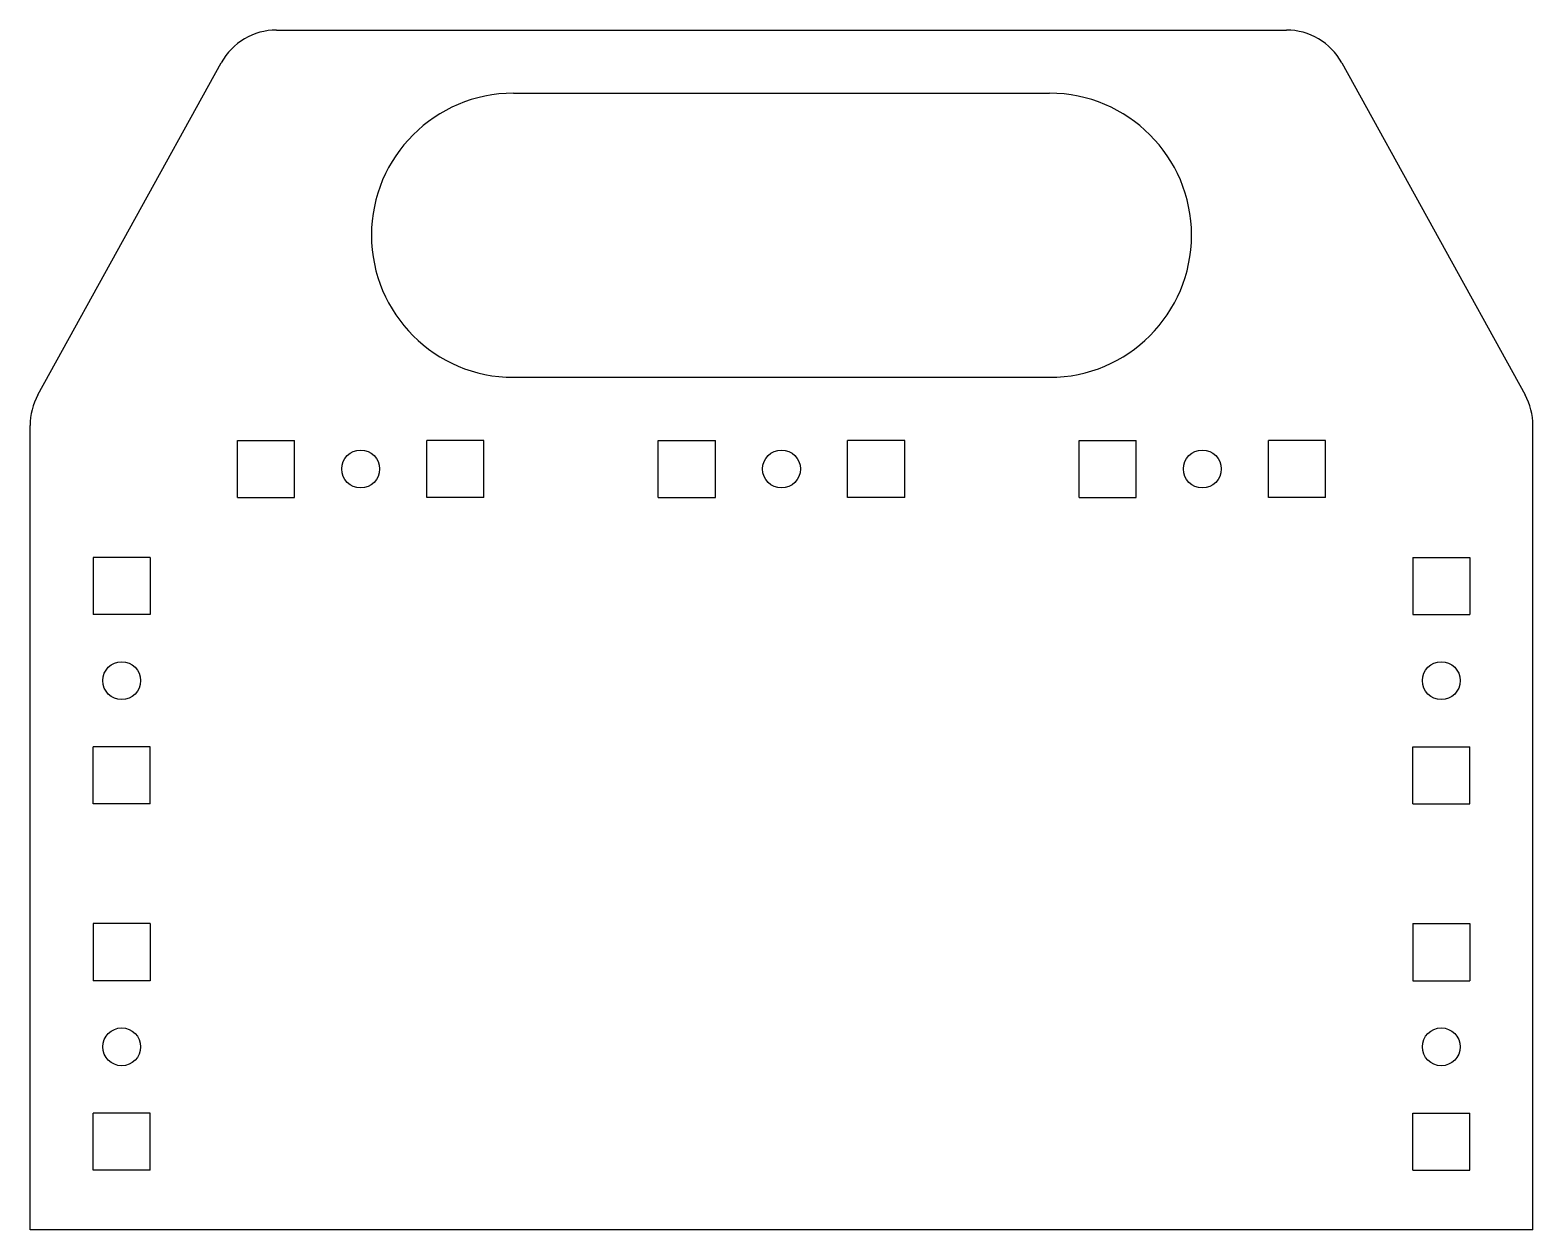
# Model space of a CAD drawing. Header units: millimetres. Extents: x -119 to 119, y 0 to 190.
import ezdxf

# ---------------------------------------------------------------- set-up
doc = ezdxf.new("R2010")
doc.units = ezdxf.units.MM

msp = doc.modelspace()

# ---------------------------------------------------------------- linework, layer by layer
at = {"color": 7, "linetype": 'Continuous', "lineweight": 25}
for p, q in [((-80, 190.05), (80, 190.05)), ((-117.8, 132.26), (-88.75, 184.88)), ((88.75, 184.88), (117.8, 132.26)), ((-42.46, 180.05), (42.46, 180.05)), ((-42.46, 135.05), (42.46, 135.05)), ((-119.05, 0), (-119.05, 127.42)), ((119.05, 0), (119.05, 127.42)), ((-86.19, 116), (-86.19, 125.05)), ((-86.19, 125.05), (-77.14, 125.05)), ((-77.14, 116), (-77.14, 125.05)), ((-56.19, 116), (-56.19, 125.05)), ((-47.14, 125.05), (-56.19, 125.05)), ((-47.14, 116), (-47.14, 125.05)), ((-19.52, 116), (-19.52, 125.05)), ((-19.52, 125.05), (-10.47, 125.05)), ((-10.47, 116), (-10.47, 125.05)), ((10.47, 116), (10.47, 125.05)), ((19.52, 125.05), (10.47, 125.05)), ((19.52, 116), (19.52, 125.05)), ((47.14, 116), (47.14, 125.05)), ((47.14, 125.05), (56.19, 125.05)), ((56.19, 116), (56.19, 125.05)), ((77.14, 116), (77.14, 125.05)), ((86.19, 125.05), (77.14, 125.05)), ((86.19, 116), (86.19, 125.05)), ((-86.19, 116), (-77.14, 116)), ((-47.14, 116), (-56.19, 116)), ((-19.52, 116), (-10.47, 116)), ((19.52, 116), (10.47, 116)), ((47.14, 116), (56.19, 116)), ((86.19, 116), (77.14, 116)), ((-100, 106.53), (-109.05, 106.53)), ((-109.05, 106.53), (-109.05, 97.47)), ((-100, 106.53), (-100, 97.47)), ((100, 106.53), (100, 97.47)), ((100, 106.53), (109.05, 106.53)), ((109.05, 106.53), (109.05, 97.47)), ((-100, 97.47), (-109.05, 97.47)), ((100, 97.47), (109.05, 97.47)), ((-100, 76.53), (-109.05, 76.53)), ((-109.05, 67.47), (-109.05, 76.53)), ((-100, 67.47), (-100, 76.53)), ((100, 67.47), (100, 76.53)), ((100, 76.53), (109.05, 76.53)), ((109.05, 67.47), (109.05, 76.53)), ((-100, 67.47), (-109.05, 67.47)), ((100, 67.47), (109.05, 67.47)), ((-100, 48.52), (-109.05, 48.52)), ((-109.05, 48.52), (-109.05, 39.48)), ((-100, 48.52), (-100, 39.48)), ((100, 48.52), (100, 39.48)), ((100, 48.52), (109.05, 48.52)), ((109.05, 48.52), (109.05, 39.48)), ((-100, 39.48), (-109.05, 39.48)), ((100, 39.48), (109.05, 39.48)), ((-100, 18.52), (-109.05, 18.52)), ((-109.05, 9.47), (-109.05, 18.52)), ((-100, 9.47), (-100, 18.52)), ((100, 9.47), (100, 18.52)), ((100, 18.52), (109.05, 18.52)), ((109.05, 9.47), (109.05, 18.52)), ((-100, 9.47), (-109.05, 9.47)), ((100, 9.47), (109.05, 9.47)), ((119.05, 0), (-119.05, 0))]:
    msp.add_line(p, q, dxfattribs=at)
for centre in [(-66.67, 120.53), (0, 120.53), (66.67, 120.53), (-104.53, 87), (104.53, 87), (-104.53, 29), (104.53, 29)]:
    msp.add_circle(centre, 3, dxfattribs=at)
for centre, radius, start, end in [((-80, 180.05), 10, 90, 151.1013), ((80, 180.05), 10, 28.8987, 90), ((-42.46, 157.55), 22.5, 90, 270), ((42.46, 157.55), 22.5, 270, 90), ((-109.05, 127.42), 10, 151.1013, 180), ((109.05, 127.42), 10, 0, 28.8987)]:
    msp.add_arc(centre, radius, start, end, dxfattribs=at)

doc.saveas('drawing.dxf')
